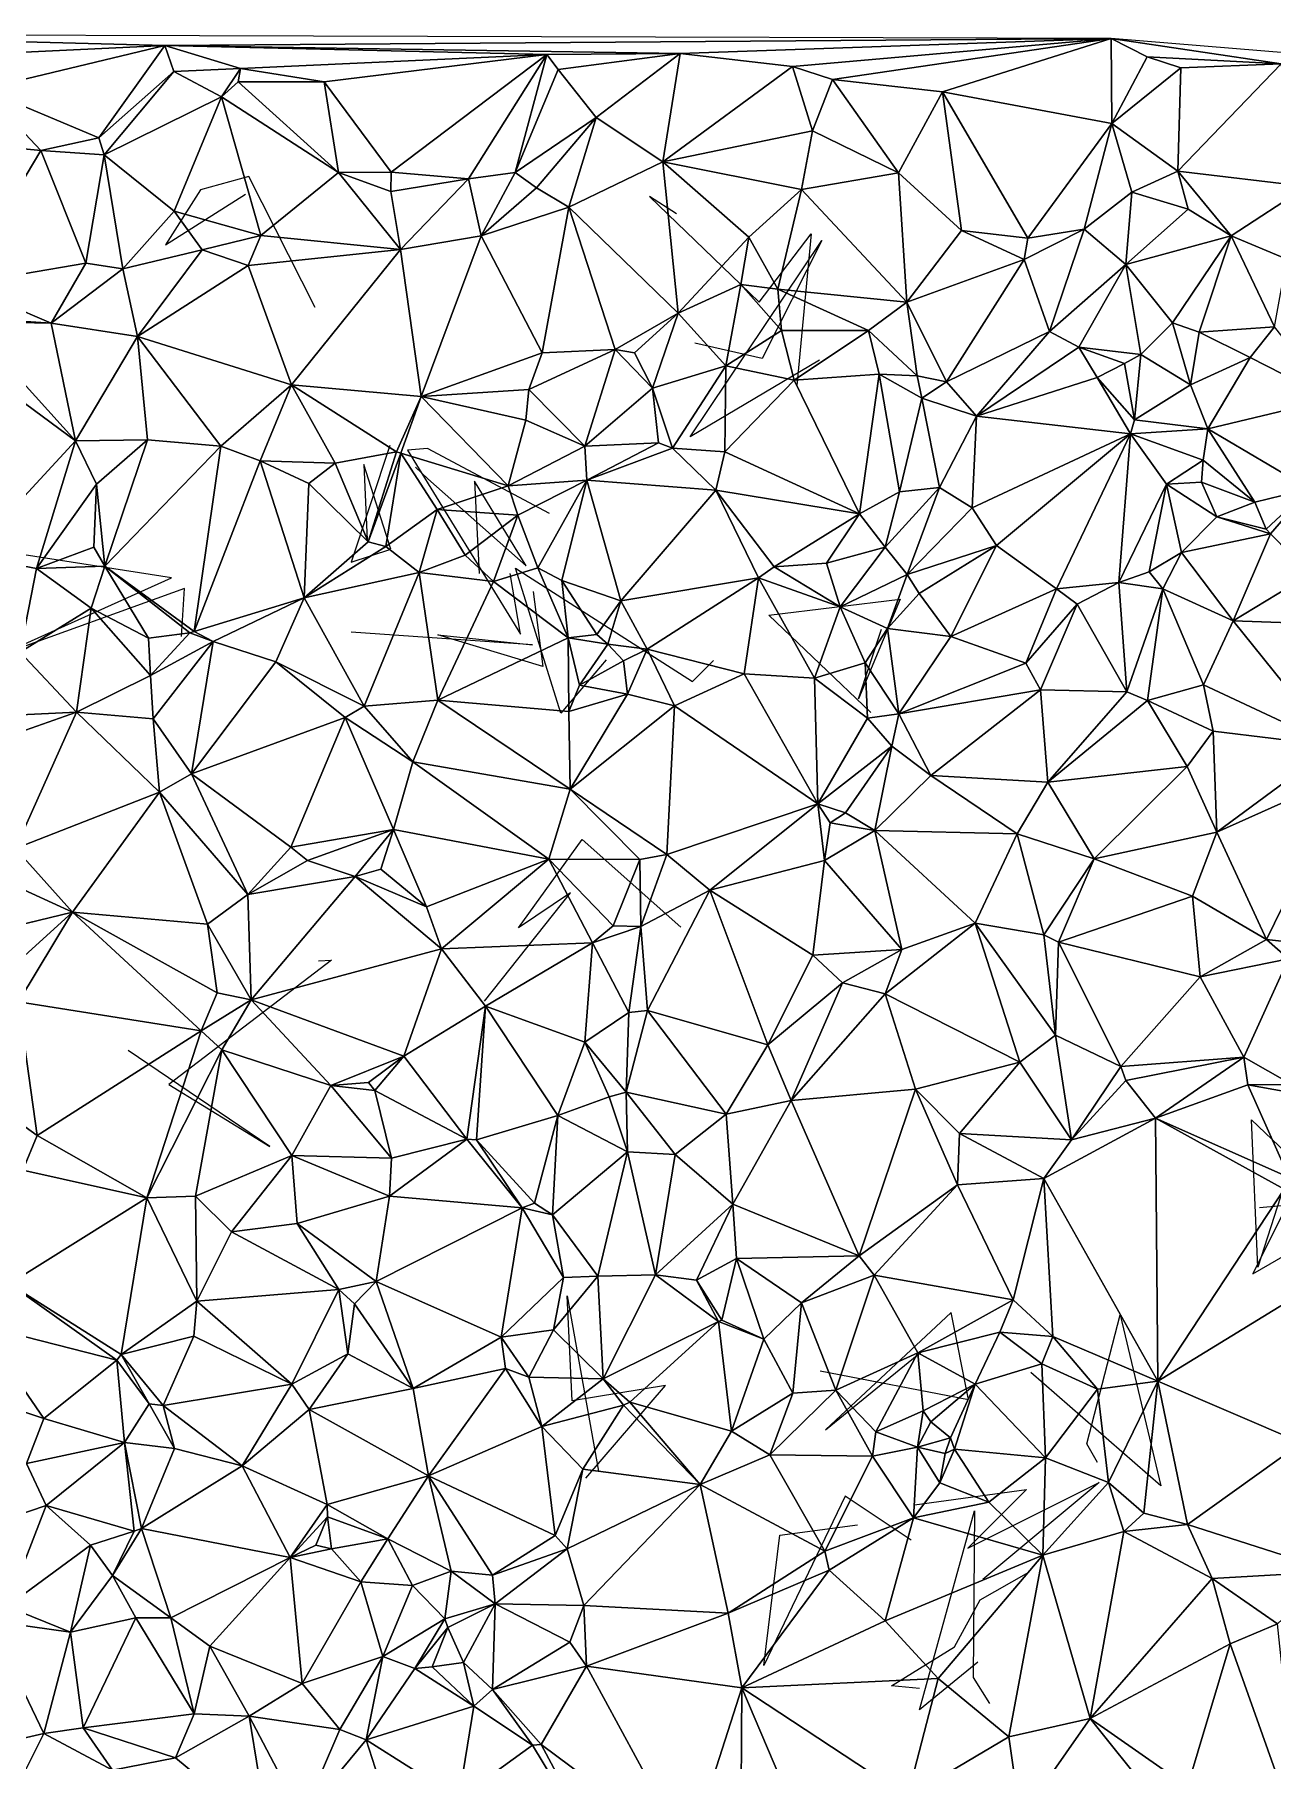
# Model space of a CAD drawing. Header units: metres. Extents: x -15.7 to 15.9, y -15.8 to 15.
# Drawn here: x -1.53 to 9.68, y -0.63 to 14.99 of the extents above; entities that cross this region are included whole.
import ezdxf

# ---------------------------------------------------------------- set-up
doc = ezdxf.new("R2010")
doc.units = ezdxf.units.M
doc.layers.add('CRACKS', color=1, linetype='Continuous')
doc.layers.add('STREET_MESH', color=7, linetype='Continuous')

msp = doc.modelspace()

# ---------------------------------------------------------------- linework, layer by layer
at = {"layer": 'CRACKS'}
for points in [[(1.012, 12.523, 0.1), (0.413, 13.708, 0.1), (-0.026, 13.589, 0.1), (-0.344, 13.09, 0.1), (0.383, 13.549, 0.1)], [(4.283, 13.371, 0.1), (4.041, 13.528, 0.1), (5.032, 12.573, 0.1), (5.503, 13.189, 0.1), (5.374, 11.818, 0.1)], [(5.578, 12.047, 0.1), (4.409, 11.352, 0.1), (5.601, 13.131, 0.1), (5.06, 12.063, 0.1), (4.451, 12.201, 0.1)], [(1.687, 11.273, 0.1), (1.338, 10.218, 0.1), (1.697, 10.337, 0.1), (1.452, 11.103, 0.1), (1.484, 10.42, 0.1)], [(3.135, 10.659, 0.1), (2.029, 11.248, 0.1), (1.847, 11.233, 0.1), (2.872, 9.565, 0.1), (2.777, 10.115, 0.1)], [(1.92, 11.078, 0.1), (2.033, 10.971, 0.1), (2.924, 10.184, 0.1), (2.456, 10.95, 0.1), (2.498, 10.116, 0.1)], [(-0.198, 9.546, 0.1), (-0.17, 9.981, 0.1), (-1.861, 9.371, 0.1), (-0.288, 10.076, 0.1), (-1.624, 10.284, 0.1)], [(3.648, 9.333, 0.1), (3.238, 8.85, 0.1), (2.826, 10.165, 0.1), (4.428, 9.137, 0.1), (4.62, 9.327, 0.1)], [(2.987, 9.951, 0.1), (3.075, 9.273, 0.1), (2.123, 9.56, 0.1), (2.981, 9.469, 0.1), (1.338, 9.584, 0.1)], [(6.043, 8.857, 0.1), (5.12, 9.737, 0.1), (6.309, 9.883, 0.1), (5.932, 8.982, 0.1), (6.139, 9.612, 0.1)], [(2.547, 6.244, 0.1), (3.324, 7.226, 0.1), (2.853, 6.909, 0.1), (3.429, 7.707, 0.1), (4.324, 6.914, 0.1)], [(1.042, 6.608, 0.1), (1.159, 6.615, 0.1), (-0.313, 5.49, 0.1), (0.603, 4.927, 0.1), (-0.681, 5.797, 0.1)], [(10.524, 3.79, 0.1), (9.929, 5.016, 0.1), (9.549, 3.836, 0.1), (9.491, 5.171, 0.1), (10.113, 4.578, 0.1)], [(9.894, 4.562, 0.1), (9.503, 3.775, 0.1), (11.203, 4.757, 0.1), (10.171, 4.427, 0.1), (9.563, 4.373, 0.1)], [(3.464, 1.925, 0.1), (4.185, 2.766, 0.1), (3.338, 2.627, 0.1), (3.295, 3.575, 0.1), (3.579, 1.989, 0.1)], [(5.584, 2.898, 0.1), (6.928, 2.638, 0.1), (6.772, 3.426, 0.1), (5.634, 2.362, 0.1), (6.511, 3.079, 0.1)], [(8.096, 2.069, 0.1), (7.999, 2.236, 0.1), (8.3, 3.403, 0.1), (8.67, 1.855, 0.1), (7.491, 2.883, 0.1)], [(6.439, 1.683, 0.1), (7.453, 1.824, 0.1), (6.922, 1.292, 0.1), (8.11, 1.888, 0.1), (7.059, 1.009, 0.1)], [(6.408, 1.365, 0.1), (5.812, 1.763, 0.1), (5.074, 0.231, 0.1), (5.219, 1.409, 0.1), (5.923, 1.504, 0.1)], [(7.014, 0.26, 0.1), (6.485, -0.172, 0.1), (6.983, 1.629, 0.1), (6.969, 0.122, 0.1), (7.118, -0.115, 0.1)], [(6.483, 0.022, 0.1), (6.23, 0.046, 0.1), (6.8, 0.398, 0.1), (7.034, 0.823, 0.1), (7.454, 1.063, 0.1)]]:
    msp.add_polyline3d(points, dxfattribs=at)
at = {"layer": 'STREET_MESH'}
for points in [[(-4.163, 14.995), (-0.348, 14.895), (8.22, 14.96)], [(-4.163, 14.995), (-3.21, 14.758), (-0.348, 14.895)], [(-3.21, 14.758), (-1.996, 14.5), (-0.348, 14.895)], [(-1.996, 14.5), (-0.948, 14.06), (-0.348, 14.895)], [(-0.948, 14.06), (-0.266, 14.66), (-0.348, 14.895)], [(-0.348, 14.895), (4.316, 14.824), (8.22, 14.96)], [(4.316, 14.824), (-0.348, 14.895), (3.11, 14.815)], [(-0.348, 14.895), (0.337, 14.686), (3.11, 14.815)], [(-0.266, 14.66), (0.337, 14.686), (-0.348, 14.895)], [(4.316, 14.824), (5.335, 14.706), (8.22, 14.96)], [(5.335, 14.706), (5.696, 14.588), (8.22, 14.96)], [(5.696, 14.588), (6.693, 14.477), (8.22, 14.96)], [(6.693, 14.477), (8.225, 14.189), (8.22, 14.96)], [(8.22, 14.96), (9.76, 14.728), (10.674, 14.757)], [(8.546, 14.794), (9.76, 14.728), (8.22, 14.96)], [(8.225, 14.189), (8.546, 14.794), (8.22, 14.96)], [(0.337, 14.686), (1.093, 14.567), (3.11, 14.815)], [(1.093, 14.567), (1.701, 13.749), (3.11, 14.815)], [(1.701, 13.749), (2.402, 13.687), (3.11, 14.815)], [(2.402, 13.687), (2.822, 13.745), (3.11, 14.815)], [(2.822, 13.745), (3.213, 14.678), (3.11, 14.815)], [(3.213, 14.678), (4.316, 14.824), (3.11, 14.815)], [(4.316, 14.824), (3.213, 14.678), (3.558, 14.242)], [(4.161, 13.843), (4.316, 14.824), (3.558, 14.242)], [(4.161, 13.843), (5.335, 14.706), (4.316, 14.824)], [(4.161, 13.843), (5.514, 14.122), (5.335, 14.706)], [(5.335, 14.706), (5.514, 14.122), (5.696, 14.588)], [(8.546, 14.794), (8.225, 14.189), (8.851, 14.693)], [(8.851, 14.693), (8.225, 14.189), (8.822, 13.757)], [(8.546, 14.794), (8.851, 14.693), (9.76, 14.728)], [(8.822, 13.757), (9.993, 13.618), (9.76, 14.728)], [(8.851, 14.693), (8.822, 13.757), (9.76, 14.728)], [(-0.266, 14.66), (-0.948, 14.06), (-0.897, 13.905)], [(-0.266, 14.66), (-0.897, 13.905), (0.165, 14.432)], [(0.337, 14.686), (-0.266, 14.66), (0.165, 14.432)], [(0.315, 14.567), (0.337, 14.686), (0.165, 14.432)], [(1.224, 13.747), (0.315, 14.567), (0.165, 14.432)], [(0.337, 14.686), (0.315, 14.567), (1.093, 14.567)], [(0.315, 14.567), (1.224, 13.747), (1.093, 14.567)], [(1.224, 13.747), (1.701, 13.749), (1.093, 14.567)], [(3.213, 14.678), (2.822, 13.745), (3.558, 14.242)], [(5.514, 14.122), (6.293, 13.742), (5.696, 14.588)], [(6.293, 13.742), (6.693, 14.477), (5.696, 14.588)], [(-1.471, 13.945), (-1.996, 14.5), (-2.244, 14.019)], [(-1.996, 14.5), (-1.471, 13.945), (-0.948, 14.06)], [(-0.897, 13.905), (-0.263, 13.397), (0.165, 14.432)], [(-0.263, 13.397), (0.52, 13.175), (0.165, 14.432)], [(0.52, 13.175), (1.224, 13.747), (0.165, 14.432)], [(6.693, 14.477), (6.293, 13.742), (6.866, 13.222)], [(7.464, 13.152), (6.693, 14.477), (6.866, 13.222)], [(8.225, 14.189), (6.693, 14.477), (7.464, 13.152)], [(2.822, 13.745), (3.015, 13.607), (3.558, 14.242)], [(3.558, 14.242), (3.015, 13.607), (3.31, 13.433)], [(4.161, 13.843), (3.558, 14.242), (3.31, 13.433)], [(5.514, 14.122), (4.161, 13.843), (5.417, 13.593)], [(6.293, 13.742), (5.514, 14.122), (5.417, 13.593)], [(8.225, 14.189), (7.464, 13.152), (7.974, 13.232)], [(8.406, 13.567), (8.225, 14.189), (7.974, 13.232)], [(8.225, 14.189), (8.406, 13.567), (8.822, 13.757)], [(-2.197, 12.732), (-1.471, 13.945), (-2.244, 14.019)], [(-1.471, 13.945), (-2.197, 12.732), (-1.065, 12.926)], [(-0.948, 14.06), (-1.471, 13.945), (-0.897, 13.905)], [(-0.897, 13.905), (-1.471, 13.945), (-1.065, 12.926)], [(-0.73, 12.872), (-0.897, 13.905), (-1.065, 12.926)], [(-0.73, 12.872), (-0.263, 13.397), (-0.897, 13.905)], [(4.298, 12.473), (4.161, 13.843), (3.31, 13.433)], [(4.161, 13.843), (4.94, 13.159), (5.417, 13.593)], [(4.94, 13.159), (4.161, 13.843), (4.298, 12.473)], [(8.406, 13.567), (8.918, 13.415), (8.822, 13.757)], [(8.822, 13.757), (9.306, 13.172), (9.993, 13.618)], [(8.918, 13.415), (9.306, 13.172), (8.822, 13.757)], [(1.224, 13.747), (0.52, 13.175), (1.785, 13.048)], [(1.696, 13.575), (1.701, 13.749), (1.224, 13.747)], [(1.696, 13.575), (1.224, 13.747), (1.785, 13.048)], [(1.701, 13.749), (1.696, 13.575), (2.402, 13.687)], [(2.402, 13.687), (1.696, 13.575), (1.785, 13.048)], [(2.514, 13.172), (2.402, 13.687), (1.785, 13.048)], [(2.514, 13.172), (2.822, 13.745), (2.402, 13.687)], [(2.514, 13.172), (3.015, 13.607), (2.822, 13.745)], [(3.015, 13.607), (2.514, 13.172), (3.31, 13.433)], [(6.293, 13.742), (5.417, 13.593), (6.369, 12.571)], [(6.866, 13.222), (6.293, 13.742), (6.369, 12.571)], [(9.306, 13.172), (9.809, 12.962), (9.993, 13.618)], [(4.94, 13.159), (5.202, 12.69), (5.417, 13.593)], [(5.417, 13.593), (5.202, 12.69), (6.369, 12.571)], [(8.353, 12.914), (8.406, 13.567), (7.974, 13.232)], [(8.918, 13.415), (8.406, 13.567), (8.353, 12.914)], [(-0.263, 13.397), (-0.73, 12.872), (-0.011, 13.046)], [(0.52, 13.175), (-0.263, 13.397), (-0.011, 13.046)], [(2.514, 13.172), (3.068, 12.112), (3.31, 13.433)], [(3.31, 13.433), (3.068, 12.112), (3.729, 12.142)], [(4.298, 12.473), (3.31, 13.433), (3.729, 12.142)], [(9.306, 13.172), (8.918, 13.415), (8.353, 12.914)], [(0.406, 12.903), (0.52, 13.175), (-0.011, 13.046)], [(0.52, 13.175), (0.406, 12.903), (1.785, 13.048)], [(1.973, 11.719), (2.514, 13.172), (1.785, 13.048)], [(2.514, 13.172), (1.973, 11.719), (3.068, 12.112)], [(4.94, 13.159), (4.298, 12.473), (4.867, 12.733)], [(5.202, 12.69), (4.94, 13.159), (4.867, 12.733)], [(7.431, 12.957), (6.866, 13.222), (6.369, 12.571)], [(7.431, 12.957), (7.464, 13.152), (6.866, 13.222)], [(7.464, 13.152), (7.431, 12.957), (7.974, 13.232)], [(7.431, 12.957), (7.661, 12.306), (7.974, 13.232)], [(7.661, 12.306), (8.353, 12.914), (7.974, 13.232)], [(8.775, 12.385), (9.306, 13.172), (8.353, 12.914)], [(9.306, 13.172), (8.775, 12.385), (9.017, 12.3)], [(9.698, 12.348), (9.306, 13.172), (9.017, 12.3)], [(9.698, 12.348), (9.809, 12.962), (9.306, 13.172)], [(-0.73, 12.872), (-0.596, 12.261), (-0.011, 13.046)], [(-0.596, 12.261), (0.406, 12.903), (-0.011, 13.046)], [(0.406, 12.903), (0.799, 11.822), (1.785, 13.048)], [(0.799, 11.822), (1.973, 11.719), (1.785, 13.048)], [(-2.197, 12.732), (-1.379, 12.381), (-1.065, 12.926)], [(-1.379, 12.381), (-0.73, 12.872), (-1.065, 12.926)], [(-0.73, 12.872), (-1.379, 12.381), (-0.596, 12.261)], [(0.406, 12.903), (-0.596, 12.261), (0.799, 11.822)], [(6.729, 11.851), (7.431, 12.957), (6.369, 12.571)], [(6.729, 11.851), (7.661, 12.306), (7.431, 12.957)], [(8.353, 12.914), (7.661, 12.306), (7.928, 12.164)], [(8.487, 12.099), (8.353, 12.914), (7.928, 12.164)], [(8.487, 12.099), (8.775, 12.385), (8.353, 12.914)], [(-2.197, 12.732), (-2.119, 12.429), (-1.379, 12.381)], [(4.298, 12.473), (4.731, 11.996), (4.867, 12.733)], [(4.731, 11.996), (5.234, 12.315), (4.867, 12.733)], [(5.234, 12.315), (5.202, 12.69), (4.867, 12.733)], [(5.202, 12.69), (6.024, 12.316), (6.369, 12.571)], [(6.024, 12.316), (5.202, 12.69), (5.234, 12.315)], [(6.024, 12.316), (6.463, 11.906), (6.369, 12.571)], [(6.463, 11.906), (6.729, 11.851), (6.369, 12.571)], [(-2.135, 12.398), (-2.437, 12.26), (-1.159, 11.316)], [(-2.119, 12.429), (-2.135, 12.398), (-1.379, 12.381)], [(-2.135, 12.398), (-1.159, 11.316), (-1.379, 12.381)], [(-1.379, 12.381), (-1.159, 11.316), (-0.596, 12.261)], [(3.903, 12.114), (4.298, 12.473), (3.729, 12.142)], [(3.903, 12.114), (4.066, 11.793), (4.298, 12.473)], [(4.066, 11.793), (4.731, 11.996), (4.298, 12.473)], [(8.938, 11.824), (8.775, 12.385), (8.487, 12.099)], [(8.775, 12.385), (8.938, 11.824), (9.017, 12.3)], [(9.479, 12.072), (9.698, 12.348), (9.017, 12.3)], [(9.698, 12.348), (9.479, 12.072), (10.217, 11.694)], [(-1.159, 11.316), (-2.437, 12.26), (-2.12, 10.275)], [(-0.596, 12.261), (-1.159, 11.316), (-0.506, 11.324)], [(0.158, 11.267), (-0.596, 12.261), (-0.506, 11.324)], [(0.799, 11.822), (-0.596, 12.261), (0.158, 11.267)], [(4.731, 11.996), (5.351, 11.867), (5.234, 12.315)], [(5.351, 11.867), (6.024, 12.316), (5.234, 12.315)], [(6.024, 12.316), (5.351, 11.867), (6.119, 11.919)], [(6.463, 11.906), (6.024, 12.316), (6.119, 11.919)], [(6.729, 11.851), (7.001, 11.539), (7.661, 12.306)], [(7.661, 12.306), (7.001, 11.539), (7.928, 12.164)], [(8.938, 11.824), (9.479, 12.072), (9.017, 12.3)], [(1.973, 11.719), (2.948, 11.78), (3.068, 12.112)], [(3.068, 12.112), (2.948, 11.78), (3.729, 12.142)], [(2.948, 11.78), (3.455, 11.268), (3.729, 12.142)], [(3.455, 11.268), (4.066, 11.793), (3.729, 12.142)], [(4.066, 11.793), (3.903, 12.114), (3.729, 12.142)], [(7.001, 11.539), (8.094, 11.891), (7.928, 12.164)], [(8.342, 12.017), (8.487, 12.099), (7.928, 12.164)], [(8.094, 11.891), (8.342, 12.017), (7.928, 12.164)], [(8.342, 12.017), (8.431, 11.508), (8.487, 12.099)], [(8.431, 11.508), (8.938, 11.824), (8.487, 12.099)], [(8.938, 11.824), (9.094, 11.425), (9.479, 12.072)], [(9.479, 12.072), (9.094, 11.425), (10.217, 11.694)], [(4.066, 11.793), (4.247, 11.249), (4.731, 11.996)], [(4.247, 11.249), (4.722, 11.218), (4.731, 11.996)], [(4.722, 11.218), (5.351, 11.867), (4.731, 11.996)], [(5.351, 11.867), (5.942, 10.656), (6.119, 11.919)], [(5.942, 10.656), (6.303, 10.855), (6.119, 11.919)], [(6.303, 10.855), (6.505, 11.702), (6.119, 11.919)], [(6.505, 11.702), (6.463, 11.906), (6.119, 11.919)], [(6.463, 11.906), (6.505, 11.702), (6.729, 11.851)], [(8.094, 11.891), (7.001, 11.539), (8.395, 11.381)], [(8.431, 11.508), (8.342, 12.017), (8.094, 11.891)], [(8.431, 11.508), (8.094, 11.891), (8.395, 11.381)], [(0.514, 11.136), (0.799, 11.822), (0.158, 11.267)], [(0.514, 11.136), (1.193, 11.114), (0.799, 11.822)], [(1.748, 11.218), (1.973, 11.719), (0.799, 11.822)], [(1.193, 11.114), (1.748, 11.218), (0.799, 11.822)], [(1.748, 11.218), (1.789, 11.205), (1.973, 11.719)], [(1.789, 11.205), (2.761, 10.909), (1.973, 11.719)], [(2.92, 11.505), (2.948, 11.78), (1.973, 11.719)], [(2.761, 10.909), (2.92, 11.505), (1.973, 11.719)], [(2.948, 11.78), (2.92, 11.505), (3.455, 11.268)], [(4.066, 11.793), (3.455, 11.268), (4.12, 11.298)], [(4.247, 11.249), (4.066, 11.793), (4.12, 11.298)], [(4.722, 11.218), (5.942, 10.656), (5.351, 11.867)], [(6.505, 11.702), (7.001, 11.539), (6.729, 11.851)], [(9.094, 11.425), (8.938, 11.824), (8.431, 11.508)], [(6.664, 10.893), (6.505, 11.702), (6.303, 10.855)], [(6.505, 11.702), (6.664, 10.893), (7.001, 11.539)], [(9.094, 11.425), (10.016, 10.882), (10.217, 11.694)], [(3.455, 11.268), (2.92, 11.505), (2.761, 10.909)], [(7.001, 11.539), (6.664, 10.893), (6.962, 10.71)], [(8.395, 11.381), (7.001, 11.539), (6.962, 10.71)], [(9.094, 11.425), (8.431, 11.508), (8.395, 11.381)], [(9.054, 11.142), (9.094, 11.425), (8.395, 11.381)], [(9.094, 11.425), (9.054, 11.142), (9.522, 10.761)], [(10.016, 10.882), (9.094, 11.425), (9.522, 10.761)], [(-1.512, 10.162), (-1.159, 11.316), (-2.12, 10.275)], [(-1.159, 11.316), (-1.512, 10.162), (-0.967, 10.923)], [(-1.159, 11.316), (-0.967, 10.923), (-0.506, 11.324)], [(-0.967, 10.923), (-0.892, 10.182), (-0.506, 11.324)], [(-0.892, 10.182), (0.158, 11.267), (-0.506, 11.324)], [(-0.892, 10.182), (-0.083, 9.59), (0.158, 11.267)], [(-0.083, 9.59), (0.514, 11.136), (0.158, 11.267)], [(3.473, 10.96), (3.455, 11.268), (2.761, 10.909)], [(3.455, 11.268), (3.473, 10.96), (4.12, 11.298)], [(3.473, 10.96), (4.247, 11.249), (4.12, 11.298)], [(7.181, 10.37), (8.395, 11.381), (6.962, 10.71)], [(7.181, 10.37), (7.726, 9.976), (8.395, 11.381)], [(7.726, 9.976), (8.289, 10.034), (8.395, 11.381)], [(8.395, 11.381), (8.289, 10.034), (8.721, 10.924)], [(9.054, 11.142), (8.395, 11.381), (8.721, 10.924)], [(0.912, 9.895), (0.514, 11.136), (-0.083, 9.59)], [(0.956, 10.931), (1.193, 11.114), (0.514, 11.136)], [(0.912, 9.895), (0.956, 10.931), (0.514, 11.136)], [(1.193, 11.114), (0.956, 10.931), (1.493, 10.401)], [(1.748, 11.218), (1.193, 11.114), (1.493, 10.401)], [(1.789, 11.205), (1.748, 11.218), (1.493, 10.401)], [(1.652, 10.361), (1.789, 11.205), (1.493, 10.401)], [(1.789, 11.205), (1.652, 10.361), (2.116, 10.694)], [(1.789, 11.205), (2.116, 10.694), (2.761, 10.909)], [(4.247, 11.249), (3.473, 10.96), (4.641, 10.87)], [(4.722, 11.218), (4.247, 11.249), (4.641, 10.87)], [(5.942, 10.656), (4.722, 11.218), (4.641, 10.87)], [(9.038, 10.943), (9.054, 11.142), (8.721, 10.924)], [(9.054, 11.142), (9.038, 10.943), (9.522, 10.761)], [(2.846, 10.645), (3.473, 10.96), (2.761, 10.909)], [(2.846, 10.645), (3.027, 10.166), (3.473, 10.96)], [(3.473, 10.96), (3.027, 10.166), (3.245, 10.051)], [(3.779, 9.869), (3.473, 10.96), (3.245, 10.051)], [(3.473, 10.96), (3.779, 9.869), (4.641, 10.87)], [(9.178, 10.627), (9.038, 10.943), (8.721, 10.924)], [(9.038, 10.943), (9.178, 10.627), (9.522, 10.761)], [(-1.512, 10.162), (-0.992, 10.355), (-0.967, 10.923)], [(-0.992, 10.355), (-0.892, 10.182), (-0.967, 10.923)], [(0.956, 10.931), (0.912, 9.895), (1.493, 10.401)], [(2.116, 10.694), (2.846, 10.645), (2.761, 10.909)], [(3.779, 9.869), (5.028, 10.075), (4.641, 10.87)], [(5.028, 10.075), (5.168, 10.175), (4.641, 10.87)], [(5.168, 10.175), (5.942, 10.656), (4.641, 10.87)], [(5.942, 10.656), (6.172, 10.353), (6.303, 10.855)], [(6.172, 10.353), (6.664, 10.893), (6.303, 10.855)], [(6.172, 10.353), (6.374, 10.106), (6.664, 10.893)], [(6.664, 10.893), (6.374, 10.106), (6.962, 10.71)], [(8.289, 10.034), (8.565, 10.132), (8.721, 10.924)], [(8.565, 10.132), (8.856, 10.305), (8.721, 10.924)], [(8.856, 10.305), (9.178, 10.627), (8.721, 10.924)], [(9.623, 10.518), (10.016, 10.882), (9.522, 10.761)], [(10.016, 10.882), (9.623, 10.518), (9.663, 10.474)], [(10.021, 10.11), (10.016, 10.882), (9.663, 10.474)], [(1.652, 10.361), (1.953, 10.123), (2.116, 10.694)], [(1.953, 10.123), (2.371, 10.28), (2.116, 10.694)], [(2.371, 10.28), (2.846, 10.645), (2.116, 10.694)], [(2.846, 10.645), (2.371, 10.28), (2.626, 10.043)], [(3.027, 10.166), (2.846, 10.645), (2.626, 10.043)], [(5.642, 10.21), (5.942, 10.656), (5.168, 10.175)], [(6.172, 10.353), (5.942, 10.656), (5.642, 10.21)], [(6.374, 10.106), (7.181, 10.37), (6.962, 10.71)], [(9.178, 10.627), (8.856, 10.305), (9.663, 10.474)], [(9.178, 10.627), (9.623, 10.518), (9.522, 10.761)], [(9.623, 10.518), (9.178, 10.627), (9.663, 10.474)], [(8.856, 10.305), (9.323, 9.686), (9.663, 10.474)], [(9.323, 9.686), (10.021, 10.11), (9.663, 10.474)], [(-0.992, 10.355), (-1.512, 10.162), (-0.892, 10.182)], [(0.912, 9.895), (1.652, 10.361), (1.493, 10.401)], [(1.652, 10.361), (0.912, 9.895), (1.953, 10.123)], [(6.172, 10.353), (5.642, 10.21), (5.767, 9.813)], [(6.374, 10.106), (6.172, 10.353), (5.767, 9.813)], [(6.374, 10.106), (6.481, 9.935), (7.181, 10.37)], [(6.481, 9.935), (6.769, 9.545), (7.181, 10.37)], [(7.181, 10.37), (6.769, 9.545), (7.726, 9.976)], [(-1.658, 9.402), (-1.512, 10.162), (-2.12, 10.275)], [(-1.512, 10.162), (-1.658, 9.402), (-1.015, 9.801)], [(-1.512, 10.162), (-1.015, 9.801), (-0.892, 10.182)], [(-1.015, 9.801), (-0.496, 9.531), (-0.892, 10.182)], [(-0.892, 10.182), (-0.123, 9.577), (-0.083, 9.59)], [(-0.496, 9.531), (-0.123, 9.577), (-0.892, 10.182)], [(2.371, 10.28), (1.953, 10.123), (2.626, 10.043)], [(3.303, 9.534), (3.027, 10.166), (2.626, 10.043)], [(3.027, 10.166), (3.303, 9.534), (3.245, 10.051)], [(5.028, 10.075), (5.767, 9.813), (5.168, 10.175)], [(5.767, 9.813), (5.642, 10.21), (5.168, 10.175)], [(8.856, 10.305), (8.565, 10.132), (8.688, 9.978)], [(9.323, 9.686), (8.856, 10.305), (8.688, 9.978)], [(1.953, 10.123), (0.912, 9.895), (1.456, 8.915)], [(1.953, 10.123), (1.456, 8.915), (2.124, 8.97)], [(2.626, 10.043), (1.953, 10.123), (2.124, 8.97)], [(3.303, 9.534), (2.626, 10.043), (2.124, 8.97)], [(3.303, 9.534), (3.564, 9.564), (3.245, 10.051)], [(3.564, 9.564), (3.779, 9.869), (3.245, 10.051)], [(5.028, 10.075), (3.779, 9.869), (4.019, 9.43)], [(4.896, 9.208), (5.028, 10.075), (4.019, 9.43)], [(5.533, 9.167), (5.028, 10.075), (4.896, 9.208)], [(5.533, 9.167), (5.767, 9.813), (5.028, 10.075)], [(6.374, 10.106), (5.767, 9.813), (6.194, 9.618)], [(6.481, 9.935), (6.374, 10.106), (6.194, 9.618)], [(7.912, 9.839), (8.289, 10.034), (7.726, 9.976)], [(7.912, 9.839), (8.362, 9.044), (8.289, 10.034)], [(8.565, 10.132), (8.289, 10.034), (8.688, 9.978)], [(8.289, 10.034), (8.362, 9.044), (8.688, 9.978)], [(10.021, 10.11), (9.323, 9.686), (10.352, 9.652)], [(0.09, 9.499), (0.912, 9.895), (-0.083, 9.59)], [(0.912, 9.895), (0.09, 9.499), (0.655, 9.316)], [(1.456, 8.915), (0.912, 9.895), (0.655, 9.316)], [(3.662, 9.475), (3.779, 9.869), (3.564, 9.564)], [(3.779, 9.869), (3.662, 9.475), (4.019, 9.43)], [(6.769, 9.545), (6.481, 9.935), (6.194, 9.618)], [(6.769, 9.545), (7.448, 9.303), (7.726, 9.976)], [(7.448, 9.303), (7.912, 9.839), (7.726, 9.976)], [(8.688, 9.978), (8.362, 9.044), (8.549, 8.965)], [(9.055, 9.107), (8.688, 9.978), (8.549, 8.965)], [(9.055, 9.107), (9.323, 9.686), (8.688, 9.978)], [(-1.658, 9.402), (-1.149, 8.859), (-1.015, 9.801)], [(-1.015, 9.801), (-1.149, 8.859), (-0.478, 9.193)], [(-0.496, 9.531), (-1.015, 9.801), (-0.478, 9.193)], [(5.533, 9.167), (5.991, 9.307), (5.767, 9.813)], [(5.767, 9.813), (5.991, 9.307), (6.194, 9.618)], [(7.448, 9.303), (7.581, 9.062), (7.912, 9.839)], [(7.581, 9.062), (8.362, 9.044), (7.912, 9.839)], [(-0.123, 9.577), (-0.496, 9.531), (-0.478, 9.193)], [(0.09, 9.499), (-0.123, 9.577), (-0.478, 9.193)], [(-0.123, 9.577), (0.09, 9.499), (-0.083, 9.59)], [(3.303, 9.534), (2.124, 8.97), (3.31, 8.867)], [(3.662, 9.475), (3.564, 9.564), (3.303, 9.534)], [(3.303, 9.534), (3.31, 8.867), (3.407, 9.104)], [(3.662, 9.475), (3.303, 9.534), (3.407, 9.104)], [(5.991, 9.307), (6.298, 8.844), (6.194, 9.618)], [(6.298, 8.844), (6.769, 9.545), (6.194, 9.618)], [(6.298, 8.844), (7.448, 9.303), (6.769, 9.545)], [(10.237, 8.555), (9.323, 9.686), (9.055, 9.107)], [(9.323, 9.686), (10.237, 8.555), (10.352, 9.652)], [(-1.658, 9.402), (-1.848, 8.828), (-1.149, 8.859)], [(-0.455, 8.799), (0.09, 9.499), (-0.478, 9.193)], [(0.09, 9.499), (-0.455, 8.799), (-0.107, 8.303)], [(0.655, 9.316), (0.09, 9.499), (-0.107, 8.303)], [(3.803, 9.325), (3.662, 9.475), (3.407, 9.104)], [(3.662, 9.475), (3.803, 9.325), (4.019, 9.43)], [(3.803, 9.325), (3.839, 9.024), (4.019, 9.43)], [(3.839, 9.024), (4.267, 8.916), (4.019, 9.43)], [(4.267, 8.916), (4.896, 9.208), (4.019, 9.43)], [(1.285, 8.812), (0.655, 9.316), (-0.107, 8.303)], [(1.285, 8.812), (1.456, 8.915), (0.655, 9.316)], [(3.839, 9.024), (3.803, 9.325), (3.407, 9.104)], [(5.991, 9.307), (5.533, 9.167), (6.013, 8.805)], [(6.298, 8.844), (5.991, 9.307), (6.013, 8.805)], [(7.448, 9.303), (6.298, 8.844), (7.581, 9.062)], [(-1.149, 8.859), (-0.455, 8.799), (-0.478, 9.193)], [(3.31, 8.867), (3.839, 9.024), (3.407, 9.104)], [(5.564, 8.029), (4.896, 9.208), (4.267, 8.916)], [(5.564, 8.029), (5.533, 9.167), (4.896, 9.208)], [(5.533, 9.167), (5.564, 8.029), (6.013, 8.805)], [(9.144, 8.688), (9.055, 9.107), (8.549, 8.965)], [(9.144, 8.688), (10.237, 8.555), (9.055, 9.107)], [(1.456, 8.915), (1.285, 8.812), (1.898, 8.409)], [(2.124, 8.97), (1.456, 8.915), (1.898, 8.409)], [(3.321, 8.164), (2.124, 8.97), (1.898, 8.409)], [(3.31, 8.867), (2.124, 8.97), (3.321, 8.164)], [(3.839, 9.024), (3.31, 8.867), (3.321, 8.164)], [(4.267, 8.916), (3.839, 9.024), (3.321, 8.164)], [(4.267, 8.916), (3.321, 8.164), (4.197, 7.571)], [(5.564, 8.029), (4.267, 8.916), (4.197, 7.571)], [(7.581, 9.062), (6.298, 8.844), (6.588, 8.287)], [(7.581, 9.062), (6.588, 8.287), (7.646, 8.226)], [(8.362, 9.044), (7.581, 9.062), (7.646, 8.226)], [(8.362, 9.044), (7.646, 8.226), (8.549, 8.965)], [(7.646, 8.226), (8.907, 8.368), (8.549, 8.965)], [(8.907, 8.368), (9.144, 8.688), (8.549, 8.965)], [(-1.149, 8.859), (-1.848, 8.828), (-1.714, 8.66)], [(-1.7, 7.627), (-1.149, 8.859), (-1.714, 8.66)], [(-1.149, 8.859), (-1.7, 7.627), (-0.397, 8.137)], [(-0.455, 8.799), (-1.149, 8.859), (-0.397, 8.137)], [(-0.455, 8.799), (-0.397, 8.137), (-0.107, 8.303)], [(1.285, 8.812), (-0.107, 8.303), (0.792, 7.637)], [(1.722, 7.798), (1.285, 8.812), (0.792, 7.637)], [(1.285, 8.812), (1.722, 7.798), (1.898, 8.409)], [(5.564, 8.029), (6.234, 8.551), (6.013, 8.805)], [(6.234, 8.551), (6.298, 8.844), (6.013, 8.805)], [(6.298, 8.844), (6.234, 8.551), (6.588, 8.287)], [(8.907, 8.368), (9.177, 7.774), (9.144, 8.688)], [(9.177, 7.774), (10.237, 8.555), (9.144, 8.688)], [(5.815, 7.95), (6.234, 8.551), (5.564, 8.029)], [(6.234, 8.551), (5.815, 7.95), (6.081, 7.788)], [(6.234, 8.551), (6.081, 7.788), (6.588, 8.287)], [(9.177, 7.774), (10.363, 8.306), (10.237, 8.555)], [(-0.107, 8.303), (-0.397, 8.137), (0.404, 7.211)], [(0.792, 7.637), (-0.107, 8.303), (0.404, 7.211)], [(1.722, 7.798), (3.128, 7.53), (1.898, 8.409)], [(3.128, 7.53), (3.321, 8.164), (1.898, 8.409)], [(6.588, 8.287), (6.081, 7.788), (7.37, 7.759)], [(7.646, 8.226), (6.588, 8.287), (7.37, 7.759)], [(8.907, 8.368), (7.646, 8.226), (8.066, 7.531)], [(9.177, 7.774), (8.907, 8.368), (8.066, 7.531)], [(10.363, 8.306), (9.177, 7.774), (9.625, 6.803)], [(10.698, 6.684), (10.363, 8.306), (9.625, 6.803)], [(-0.397, 8.137), (-1.7, 7.627), (-1.186, 7.05)], [(-0.397, 8.137), (-1.186, 7.05), (0.037, 6.94)], [(-0.397, 8.137), (0.037, 6.94), (0.404, 7.211)], [(3.128, 7.53), (3.952, 7.526), (3.321, 8.164)], [(3.321, 8.164), (3.952, 7.526), (4.197, 7.571)], [(8.066, 7.531), (7.646, 8.226), (7.37, 7.759)], [(4.585, 7.249), (5.564, 8.029), (4.197, 7.571)], [(5.624, 7.516), (5.564, 8.029), (4.585, 7.249)], [(5.676, 7.859), (5.564, 8.029), (5.624, 7.516)], [(5.676, 7.859), (5.815, 7.95), (5.564, 8.029)], [(6.081, 7.788), (5.676, 7.859), (5.624, 7.516)], [(5.815, 7.95), (5.676, 7.859), (6.081, 7.788)], [(0.942, 7.516), (1.722, 7.798), (0.792, 7.637)], [(0.942, 7.516), (1.373, 7.371), (1.722, 7.798)], [(1.722, 7.798), (1.373, 7.371), (1.608, 7.44)], [(2.021, 7.099), (1.722, 7.798), (1.608, 7.44)], [(1.722, 7.798), (2.021, 7.099), (3.128, 7.53)], [(6.081, 7.788), (5.624, 7.516), (6.323, 6.711)], [(6.081, 7.788), (6.323, 6.711), (6.987, 6.951)], [(6.081, 7.788), (6.987, 6.951), (7.37, 7.759)], [(6.987, 6.951), (7.61, 6.844), (7.37, 7.759)], [(7.61, 6.844), (8.066, 7.531), (7.37, 7.759)], [(9.177, 7.774), (8.066, 7.531), (8.956, 7.195)], [(9.177, 7.774), (8.956, 7.195), (9.625, 6.803)], [(-1.7, 7.627), (-1.924, 7.388), (-1.186, 7.05)], [(0.942, 7.516), (0.792, 7.637), (0.404, 7.211)], [(1.373, 7.371), (0.942, 7.516), (0.404, 7.211)], [(2.021, 7.099), (2.157, 6.719), (3.128, 7.53)], [(2.157, 6.719), (3.523, 6.772), (3.128, 7.53)], [(3.712, 6.927), (3.952, 7.526), (3.128, 7.53)], [(3.523, 6.772), (3.712, 6.927), (3.128, 7.53)], [(3.961, 6.921), (3.952, 7.526), (3.712, 6.927)], [(3.952, 7.526), (3.961, 6.921), (4.197, 7.571)], [(3.961, 6.921), (4.585, 7.249), (4.197, 7.571)], [(5.519, 6.659), (5.624, 7.516), (4.585, 7.249)], [(5.624, 7.516), (5.519, 6.659), (6.323, 6.711)], [(8.066, 7.531), (7.61, 6.844), (7.744, 6.777)], [(8.956, 7.195), (8.066, 7.531), (7.744, 6.777)], [(-1.186, 7.05), (-1.924, 7.388), (-1.909, 6.874)], [(0.434, 6.257), (1.373, 7.371), (0.404, 7.211)], [(1.373, 7.371), (0.434, 6.257), (2.157, 6.719)], [(1.373, 7.371), (2.021, 7.099), (1.608, 7.44)], [(2.021, 7.099), (1.373, 7.371), (2.157, 6.719)], [(0.037, 6.94), (0.434, 6.257), (0.404, 7.211)], [(4.021, 6.159), (4.585, 7.249), (3.961, 6.921)], [(4.585, 7.249), (4.021, 6.159), (5.11, 5.85)], [(5.519, 6.659), (4.585, 7.249), (5.11, 5.85)], [(8.956, 7.195), (7.744, 6.777), (9.027, 6.464)], [(9.625, 6.803), (8.956, 7.195), (9.027, 6.464)], [(-1.855, 6.442), (-1.186, 7.05), (-1.909, 6.874)], [(-1.186, 7.05), (-1.855, 6.442), (-1.675, 6.238)], [(-0.02, 5.976), (-1.186, 7.05), (-1.675, 6.238)], [(-1.186, 7.05), (0.124, 6.32), (0.037, 6.94)], [(0.124, 6.32), (-1.186, 7.05), (-0.02, 5.976)], [(0.124, 6.32), (0.434, 6.257), (0.037, 6.94)], [(3.523, 6.772), (3.961, 6.921), (3.712, 6.927)], [(3.961, 6.921), (3.523, 6.772), (3.851, 6.142)], [(4.021, 6.159), (3.961, 6.921), (3.851, 6.142)], [(6.987, 6.951), (6.323, 6.711), (6.174, 6.309)], [(7.394, 5.692), (6.987, 6.951), (6.174, 6.309)], [(7.394, 5.692), (7.716, 5.937), (6.987, 6.951)], [(7.716, 5.937), (7.61, 6.844), (6.987, 6.951)], [(0.434, 6.257), (1.815, 5.747), (2.157, 6.719)], [(2.157, 6.719), (1.815, 5.747), (2.555, 6.198)], [(3.523, 6.772), (2.157, 6.719), (2.555, 6.198)], [(3.453, 5.874), (3.523, 6.772), (2.555, 6.198)], [(3.523, 6.772), (3.453, 5.874), (3.851, 6.142)], [(7.61, 6.844), (7.716, 5.937), (7.744, 6.777)], [(7.716, 5.937), (8.308, 5.653), (7.744, 6.777)], [(7.744, 6.777), (8.308, 5.653), (9.027, 6.464)], [(9.827, 6.626), (9.625, 6.803), (9.027, 6.464)], [(9.827, 6.626), (10.698, 6.684), (9.625, 6.803)], [(5.788, 6.409), (5.519, 6.659), (5.11, 5.85)], [(6.323, 6.711), (5.519, 6.659), (5.788, 6.409)], [(6.323, 6.711), (5.788, 6.409), (6.174, 6.309)], [(9.422, 5.736), (9.827, 6.626), (9.027, 6.464)], [(9.857, 5.489), (9.827, 6.626), (9.422, 5.736)], [(5.788, 6.409), (5.11, 5.85), (5.322, 5.346)], [(5.788, 6.409), (5.322, 5.346), (6.174, 6.309)], [(8.308, 5.653), (9.422, 5.736), (9.027, 6.464)], [(0.434, 6.257), (0.124, 6.32), (-0.02, 5.976)], [(0.168, 5.804), (0.434, 6.257), (-0.02, 5.976)], [(0.434, 6.257), (0.168, 5.804), (1.155, 5.48)], [(1.815, 5.747), (0.434, 6.257), (1.155, 5.48)], [(5.322, 5.346), (6.448, 5.447), (6.174, 6.309)], [(6.448, 5.447), (7.394, 5.692), (6.174, 6.309)], [(-2.201, 5.528), (-1.504, 5.027), (-1.675, 6.238)], [(-1.504, 5.027), (-0.02, 5.976), (-1.675, 6.238)], [(1.815, 5.747), (2.385, 4.994), (2.555, 6.198)], [(2.385, 4.994), (2.474, 4.989), (2.555, 6.198)], [(2.474, 4.989), (3.209, 5.209), (2.555, 6.198)], [(3.209, 5.209), (3.453, 5.874), (2.555, 6.198)], [(3.453, 5.874), (3.829, 5.42), (3.851, 6.142)], [(4.021, 6.159), (3.829, 5.42), (4.733, 5.221)], [(3.829, 5.42), (4.021, 6.159), (3.851, 6.142)], [(5.11, 5.85), (4.021, 6.159), (4.733, 5.221)], [(-0.513, 4.464), (-0.02, 5.976), (-1.504, 5.027)], [(-0.513, 4.464), (0.168, 5.804), (-0.02, 5.976)], [(-0.072, 4.478), (0.168, 5.804), (-0.513, 4.464)], [(0.168, 5.804), (-0.072, 4.478), (0.801, 4.846)], [(1.155, 5.48), (0.168, 5.804), (0.801, 4.846)], [(3.673, 5.379), (3.453, 5.874), (3.209, 5.209)], [(3.673, 5.379), (3.829, 5.42), (3.453, 5.874)], [(5.322, 5.346), (5.11, 5.85), (4.733, 5.221)], [(7.716, 5.937), (7.394, 5.692), (7.862, 4.989)], [(8.308, 5.653), (7.716, 5.937), (7.862, 4.989)], [(1.495, 5.509), (1.815, 5.747), (1.155, 5.48)], [(1.495, 5.509), (1.553, 5.436), (1.815, 5.747)], [(1.553, 5.436), (2.385, 4.994), (1.815, 5.747)], [(7.394, 5.692), (6.448, 5.447), (6.847, 5.045)], [(7.862, 4.989), (7.394, 5.692), (6.847, 5.045)], [(8.352, 5.527), (8.308, 5.653), (7.862, 4.989)], [(8.308, 5.653), (8.352, 5.527), (9.422, 5.736)], [(8.352, 5.527), (8.621, 5.186), (9.422, 5.736)], [(8.621, 5.186), (9.456, 5.486), (9.422, 5.736)], [(9.456, 5.486), (9.857, 5.489), (9.422, 5.736)], [(-2.201, 5.528), (-1.636, 4.713), (-1.504, 5.027)], [(1.702, 4.824), (1.155, 5.48), (0.801, 4.846)], [(1.553, 5.436), (1.495, 5.509), (1.155, 5.48)], [(1.702, 4.824), (1.553, 5.436), (1.155, 5.48)], [(8.621, 5.186), (8.352, 5.527), (7.862, 4.989)], [(8.621, 5.186), (9.832, 4.649), (9.456, 5.486)], [(9.857, 5.489), (9.456, 5.486), (9.811, 5.423)], [(9.456, 5.486), (9.832, 4.649), (9.811, 5.423)], [(1.702, 4.824), (2.385, 4.994), (1.553, 5.436)], [(3.841, 4.881), (3.673, 5.379), (3.209, 5.209)], [(3.673, 5.379), (3.841, 4.881), (3.829, 5.42)], [(3.829, 5.42), (4.272, 4.856), (4.733, 5.221)], [(3.841, 4.881), (4.272, 4.856), (3.829, 5.42)], [(4.794, 4.407), (5.322, 5.346), (4.733, 5.221)], [(4.794, 4.407), (5.938, 3.938), (5.322, 5.346)], [(5.938, 3.938), (6.448, 5.447), (5.322, 5.346)], [(5.938, 3.938), (6.829, 4.58), (6.448, 5.447)], [(6.448, 5.447), (6.829, 4.58), (6.847, 5.045)], [(3.209, 5.209), (2.474, 4.989), (2.998, 4.416)], [(3.162, 4.311), (3.209, 5.209), (2.998, 4.416)], [(3.162, 4.311), (3.841, 4.881), (3.209, 5.209)], [(4.272, 4.856), (4.794, 4.407), (4.733, 5.221)], [(7.61, 4.639), (8.621, 5.186), (7.862, 4.989)], [(8.621, 5.186), (7.61, 4.639), (8.643, 2.804)], [(9.785, 4.543), (8.621, 5.186), (8.643, 2.804)], [(9.832, 4.649), (8.621, 5.186), (9.785, 4.543)], [(-1.636, 4.713), (-0.513, 4.464), (-1.504, 5.027)], [(6.829, 4.58), (7.61, 4.639), (6.847, 5.045)], [(7.61, 4.639), (7.862, 4.989), (6.847, 5.045)], [(-0.072, 4.478), (0.255, 4.156), (0.801, 4.846)], [(0.255, 4.156), (0.849, 4.231), (0.801, 4.846)], [(1.686, 4.479), (1.702, 4.824), (0.801, 4.846)], [(0.849, 4.231), (1.686, 4.479), (0.801, 4.846)], [(2.385, 4.994), (1.702, 4.824), (1.686, 4.479)], [(2.887, 4.373), (2.385, 4.994), (1.686, 4.479)], [(2.474, 4.989), (2.385, 4.994), (2.887, 4.373)], [(2.474, 4.989), (2.887, 4.373), (2.998, 4.416)], [(3.573, 3.755), (3.841, 4.881), (3.162, 4.311)], [(3.841, 4.881), (3.573, 3.755), (4.093, 3.765)], [(4.272, 4.856), (3.841, 4.881), (4.093, 3.765)], [(4.272, 4.856), (4.093, 3.765), (4.794, 4.407)], [(-0.513, 4.464), (-1.636, 4.713), (-1.756, 3.685)], [(6.074, 3.762), (6.829, 4.58), (5.938, 3.938)], [(6.829, 4.58), (6.074, 3.762), (7.333, 3.54)], [(7.61, 4.639), (6.829, 4.58), (7.333, 3.54)], [(7.691, 3.207), (7.61, 4.639), (7.333, 3.54)], [(7.61, 4.639), (7.691, 3.207), (8.643, 2.804)], [(9.785, 4.543), (8.643, 2.804), (9.927, 3.591)], [(-0.744, 3.045), (-0.513, 4.464), (-1.756, 3.685)], [(-0.058, 3.529), (-0.513, 4.464), (-0.744, 3.045)], [(-0.058, 3.529), (-0.072, 4.478), (-0.513, 4.464)], [(-0.072, 4.478), (-0.058, 3.529), (0.255, 4.156)], [(0.849, 4.231), (1.566, 3.707), (1.686, 4.479)], [(1.566, 3.707), (2.887, 4.373), (1.686, 4.479)], [(2.887, 4.373), (3.162, 4.311), (2.998, 4.416)], [(4.794, 4.407), (4.093, 3.765), (4.466, 3.718)], [(4.826, 3.915), (4.794, 4.407), (4.466, 3.718)], [(4.826, 3.915), (5.938, 3.938), (4.794, 4.407)], [(1.227, 3.634), (0.849, 4.231), (0.255, 4.156)], [(0.849, 4.231), (1.227, 3.634), (1.566, 3.707)], [(2.887, 4.373), (1.566, 3.707), (2.697, 3.201)], [(3.261, 3.741), (2.887, 4.373), (2.697, 3.201)], [(3.162, 4.311), (2.887, 4.373), (3.261, 3.741)], [(3.573, 3.755), (3.162, 4.311), (3.261, 3.741)], [(-0.058, 3.529), (1.227, 3.634), (0.255, 4.156)], [(4.696, 3.357), (4.826, 3.915), (4.466, 3.718)], [(4.826, 3.915), (4.696, 3.357), (5.074, 3.184)], [(5.416, 3.512), (5.938, 3.938), (4.826, 3.915)], [(5.416, 3.512), (4.826, 3.915), (5.074, 3.184)], [(5.416, 3.512), (6.074, 3.762), (5.938, 3.938)], [(3.573, 3.755), (3.17, 3.268), (3.621, 2.826)], [(3.17, 3.268), (3.573, 3.755), (3.261, 3.741)], [(4.093, 3.765), (3.573, 3.755), (3.621, 2.826)], [(4.665, 3.343), (4.093, 3.765), (3.621, 2.826)], [(4.093, 3.765), (4.665, 3.343), (4.466, 3.718)], [(6.074, 3.762), (5.416, 3.512), (5.726, 2.722)], [(6.074, 3.762), (5.726, 2.722), (6.47, 3.059)], [(6.074, 3.762), (6.47, 3.059), (7.333, 3.54)], [(-2.028, 3.311), (-0.785, 2.995), (-1.756, 3.685)], [(-0.785, 2.995), (-0.744, 3.045), (-1.756, 3.685)], [(1.227, 3.634), (-0.058, 3.529), (0.802, 2.776)], [(1.307, 3.052), (1.227, 3.634), (0.802, 2.776)], [(1.227, 3.634), (1.367, 3.503), (1.566, 3.707)], [(1.227, 3.634), (1.307, 3.052), (1.367, 3.503)], [(1.566, 3.707), (1.367, 3.503), (1.899, 2.737)], [(1.566, 3.707), (1.899, 2.737), (2.697, 3.201)], [(3.17, 3.268), (3.261, 3.741), (2.697, 3.201)], [(4.665, 3.343), (4.696, 3.357), (4.466, 3.718)], [(-0.086, 3.212), (-0.058, 3.529), (-0.744, 3.045)], [(-0.058, 3.529), (-0.086, 3.212), (0.802, 2.776)], [(1.367, 3.503), (1.307, 3.052), (1.899, 2.737)], [(5.338, 2.696), (5.416, 3.512), (5.074, 3.184)], [(5.726, 2.722), (5.416, 3.512), (5.338, 2.696)], [(6.47, 3.059), (7.212, 3.248), (7.333, 3.54)], [(7.212, 3.248), (7.691, 3.207), (7.333, 3.54)], [(8.643, 2.804), (9.942, 2.246), (9.927, 3.591)], [(-1.445, 2.465), (-2.028, 3.311), (-2.207, 2.719)], [(-1.445, 2.465), (-0.785, 2.995), (-2.028, 3.311)], [(3.861, 2.614), (4.665, 3.343), (3.621, 2.826)], [(4.665, 3.343), (3.861, 2.614), (4.782, 2.35)], [(4.696, 3.357), (4.665, 3.343), (5.074, 3.184)], [(4.665, 3.343), (4.782, 2.35), (5.074, 3.184)], [(-0.365, 2.584), (-0.086, 3.212), (-0.744, 3.045)], [(-0.086, 3.212), (-0.365, 2.584), (0.802, 2.776)], [(1.899, 2.737), (2.737, 2.918), (2.697, 3.201)], [(2.948, 2.841), (3.17, 3.268), (2.697, 3.201)], [(2.737, 2.918), (2.948, 2.841), (2.697, 3.201)], [(3.17, 3.268), (2.948, 2.841), (3.621, 2.826)], [(4.782, 2.35), (5.338, 2.696), (5.074, 3.184)], [(6.987, 2.776), (7.212, 3.248), (6.47, 3.059)], [(7.593, 2.961), (7.212, 3.248), (6.987, 2.776)], [(7.691, 3.207), (7.212, 3.248), (7.593, 2.961)], [(8.095, 2.73), (7.691, 3.207), (7.593, 2.961)], [(7.691, 3.207), (8.095, 2.73), (8.643, 2.804)], [(-0.785, 2.995), (-1.445, 2.465), (-0.714, 2.25)], [(-0.744, 3.045), (-0.785, 2.995), (-0.49, 2.599)], [(-0.785, 2.995), (-0.714, 2.25), (-0.49, 2.599)], [(-0.365, 2.584), (-0.744, 3.045), (-0.49, 2.599)], [(0.957, 2.546), (1.307, 3.052), (0.802, 2.776)], [(1.307, 3.052), (0.957, 2.546), (1.899, 2.737)], [(5.726, 2.722), (6.09, 2.344), (6.47, 3.059)], [(6.47, 3.059), (6.09, 2.344), (6.517, 2.536)], [(6.987, 2.776), (6.47, 3.059), (6.517, 2.536)], [(2.737, 2.918), (1.899, 2.737), (2.039, 1.947)], [(3.064, 2.394), (2.737, 2.918), (2.039, 1.947)], [(2.948, 2.841), (2.737, 2.918), (3.064, 2.394)], [(2.948, 2.841), (3.064, 2.394), (3.621, 2.826)], [(3.064, 2.394), (3.805, 2.588), (3.621, 2.826)], [(3.805, 2.588), (3.861, 2.614), (3.621, 2.826)], [(7.593, 2.961), (6.987, 2.776), (7.626, 2.11)], [(8.095, 2.73), (7.593, 2.961), (7.626, 2.11)], [(-1.601, 2.058), (-1.445, 2.465), (-2.207, 2.719)], [(0.802, 2.776), (-0.365, 2.584), (0.35, 2.037)], [(0.957, 2.546), (0.802, 2.776), (0.35, 2.037)], [(1.899, 2.737), (0.957, 2.546), (2.039, 1.947)], [(5.13, 2.136), (5.338, 2.696), (4.782, 2.35)], [(5.13, 2.136), (5.726, 2.722), (5.338, 2.696)], [(5.13, 2.136), (6.058, 2.126), (5.726, 2.722)], [(6.058, 2.126), (6.09, 2.344), (5.726, 2.722)], [(6.587, 2.435), (6.987, 2.776), (6.517, 2.536)], [(6.587, 2.435), (6.765, 2.291), (6.987, 2.776)], [(6.987, 2.776), (6.765, 2.291), (6.801, 2.188)], [(7.626, 2.11), (6.987, 2.776), (6.801, 2.188)], [(8.095, 2.73), (7.626, 2.11), (8.195, 1.886)], [(8.095, 2.73), (8.195, 1.886), (8.643, 2.804)], [(8.195, 1.886), (8.516, 1.61), (8.643, 2.804)], [(8.643, 2.804), (8.516, 1.61), (8.911, 1.507)], [(9.942, 2.246), (8.643, 2.804), (8.911, 1.507)], [(-0.714, 2.25), (-0.26, 2.195), (-0.49, 2.599)], [(-0.26, 2.195), (-0.365, 2.584), (-0.49, 2.599)], [(-0.365, 2.584), (-0.26, 2.195), (0.35, 2.037)], [(1.122, 1.687), (0.957, 2.546), (0.35, 2.037)], [(0.957, 2.546), (1.122, 1.687), (2.039, 1.947)], [(3.805, 2.588), (3.064, 2.394), (3.435, 2.007)], [(4.499, 1.869), (3.805, 2.588), (3.435, 2.007)], [(3.805, 2.588), (4.499, 1.869), (3.861, 2.614)], [(3.861, 2.614), (4.499, 1.869), (4.782, 2.35)], [(6.09, 2.344), (6.465, 2.207), (6.517, 2.536)], [(6.465, 2.207), (6.587, 2.435), (6.517, 2.536)], [(-1.445, 2.465), (-1.601, 2.058), (-0.714, 2.25)], [(3.184, 1.408), (3.064, 2.394), (2.039, 1.947)], [(3.064, 2.394), (3.184, 1.408), (3.435, 2.007)], [(4.499, 1.869), (5.13, 2.136), (4.782, 2.35)], [(6.058, 2.126), (6.465, 2.207), (6.09, 2.344)], [(6.765, 2.291), (6.587, 2.435), (6.465, 2.207)], [(-0.714, 2.25), (-1.601, 2.058), (-1.424, 1.678)], [(-0.714, 2.25), (-1.424, 1.678), (-0.626, 1.446)], [(-0.559, 1.47), (-0.714, 2.25), (-0.626, 1.446)], [(-0.714, 2.25), (-0.559, 1.47), (-0.26, 2.195)], [(-0.26, 2.195), (-0.559, 1.47), (0.35, 2.037)], [(6.465, 2.207), (6.058, 2.126), (6.43, 1.567)], [(6.465, 2.207), (6.43, 1.567), (6.669, 1.884)], [(6.716, 2.15), (6.765, 2.291), (6.465, 2.207)], [(6.716, 2.15), (6.465, 2.207), (6.669, 1.884)], [(7.112, 1.707), (6.801, 2.188), (6.669, 1.884)], [(6.801, 2.188), (6.716, 2.15), (6.669, 1.884)], [(6.765, 2.291), (6.716, 2.15), (6.801, 2.188)], [(7.626, 2.11), (6.801, 2.188), (7.112, 1.707)], [(10.238, 1.08), (9.942, 2.246), (8.911, 1.507)], [(-1.601, 2.058), (-2.306, 1.379), (-1.424, 1.678)], [(-0.559, 1.47), (0.785, 1.207), (0.35, 2.037)], [(0.785, 1.207), (1.122, 1.687), (0.35, 2.037)], [(5.13, 2.136), (4.499, 1.869), (5.628, 1.264)], [(6.058, 2.126), (5.13, 2.136), (5.628, 1.264)], [(6.43, 1.567), (6.058, 2.126), (5.628, 1.264)], [(7.626, 2.11), (7.112, 1.707), (7.6, 1.23)], [(8.195, 1.886), (7.626, 2.11), (7.6, 1.23)], [(1.122, 1.687), (1.669, 1.378), (2.039, 1.947)], [(1.669, 1.378), (2.244, 1.083), (2.039, 1.947)], [(2.244, 1.083), (2.617, 1.047), (2.039, 1.947)], [(2.617, 1.047), (3.184, 1.408), (2.039, 1.947)], [(3.184, 1.408), (3.295, 1.287), (3.435, 2.007)], [(3.295, 1.287), (4.499, 1.869), (3.435, 2.007)], [(6.43, 1.567), (7.112, 1.707), (6.669, 1.884)], [(8.336, 1.443), (8.195, 1.886), (7.6, 1.23)], [(8.516, 1.61), (8.195, 1.886), (8.336, 1.443)], [(3.295, 1.287), (3.446, 0.774), (4.499, 1.869)], [(4.499, 1.869), (3.446, 0.774), (4.752, 0.703)], [(4.499, 1.869), (4.752, 0.703), (5.628, 1.264)], [(-1.424, 1.678), (-2.306, 1.379), (-1.778, 0.764)], [(-1.021, 1.32), (-1.424, 1.678), (-1.778, 0.764)], [(-1.424, 1.678), (-1.021, 1.32), (-0.626, 1.446)], [(1.123, 1.577), (1.122, 1.687), (0.785, 1.207)], [(1.017, 1.32), (1.123, 1.577), (0.785, 1.207)], [(1.123, 1.577), (1.017, 1.32), (1.159, 1.287)], [(1.123, 1.577), (1.669, 1.378), (1.122, 1.687)], [(1.669, 1.378), (1.123, 1.577), (1.159, 1.287)], [(5.667, 1.093), (6.43, 1.567), (5.628, 1.264)], [(6.173, 0.635), (6.43, 1.567), (5.667, 1.093)], [(6.43, 1.567), (6.173, 0.635), (7.6, 1.23)], [(7.112, 1.707), (6.43, 1.567), (7.6, 1.23)], [(8.516, 1.61), (8.336, 1.443), (8.911, 1.507)], [(-1.021, 1.32), (-0.822, 1.044), (-0.626, 1.446)], [(-0.559, 1.47), (-0.822, 1.044), (-0.294, 0.661)], [(-0.822, 1.044), (-0.559, 1.47), (-0.626, 1.446)], [(0.785, 1.207), (-0.559, 1.47), (-0.294, 0.661)], [(3.295, 1.287), (3.184, 1.408), (2.617, 1.047)], [(8.03, -0.249), (8.336, 1.443), (7.6, 1.23)], [(9.134, 1.018), (8.336, 1.443), (8.03, -0.249)], [(8.336, 1.443), (9.134, 1.018), (8.911, 1.507)], [(9.134, 1.018), (10.238, 1.08), (8.911, 1.507)], [(-1.203, 0.532), (-1.021, 1.32), (-1.778, 0.764)], [(-0.822, 1.044), (-1.021, 1.32), (-1.203, 0.532)], [(1.017, 1.32), (0.785, 1.207), (1.159, 1.287)], [(0.785, 1.207), (1.425, 0.986), (1.159, 1.287)], [(1.425, 0.986), (1.669, 1.378), (1.159, 1.287)], [(1.425, 0.986), (1.895, 0.955), (1.669, 1.378)], [(1.669, 1.378), (1.895, 0.955), (2.244, 1.083)], [(2.642, 0.789), (3.295, 1.287), (2.617, 1.047)], [(2.642, 0.789), (3.446, 0.774), (3.295, 1.287)], [(4.752, 0.703), (5.667, 1.093), (5.628, 1.264)], [(0.785, 1.207), (-0.294, 0.661), (0.058, 0.405)], [(0.894, 0.067), (0.785, 1.207), (0.058, 0.405)], [(0.894, 0.067), (1.425, 0.986), (0.785, 1.207)], [(6.173, 0.635), (6.654, 0.112), (7.6, 1.23)], [(6.654, 0.112), (7.293, -0.415), (7.6, 1.23)], [(7.293, -0.415), (8.03, -0.249), (7.6, 1.23)], [(-0.822, 1.044), (-1.203, 0.532), (-0.61, 0.661)], [(-0.294, 0.661), (-0.822, 1.044), (-0.61, 0.661)], [(0.894, 0.067), (1.626, 0.312), (1.425, 0.986)], [(1.626, 0.312), (1.895, 0.955), (1.425, 0.986)], [(1.626, 0.312), (2.186, 0.653), (1.895, 0.955)], [(1.895, 0.955), (2.186, 0.653), (2.244, 1.083)], [(2.186, 0.653), (2.642, 0.789), (2.244, 1.083)], [(2.642, 0.789), (2.617, 1.047), (2.244, 1.083)], [(5.667, 1.093), (4.752, 0.703), (4.876, 0.027)], [(6.173, 0.635), (5.667, 1.093), (4.876, 0.027)], [(9.134, 1.018), (8.03, -0.249), (9.297, 0.425)], [(9.726, 0.606), (10.238, 1.08), (9.134, 1.018)], [(9.726, 0.606), (9.134, 1.018), (9.297, 0.425)], [(2.186, 0.653), (2.215, 0.574), (2.642, 0.789)], [(2.642, 0.789), (2.215, 0.574), (2.354, 0.257)], [(2.642, 0.789), (2.354, 0.257), (2.619, 0.013)], [(3.317, 0.44), (2.642, 0.789), (2.619, 0.013)], [(2.642, 0.789), (3.317, 0.44), (3.446, 0.774)], [(-1.937, 0.635), (-1.203, 0.532), (-1.778, 0.764)], [(-1.937, 0.635), (-1.836, -0.475), (-1.444, -0.387)], [(-1.203, 0.532), (-1.937, 0.635), (-1.444, -0.387)], [(-1.203, 0.532), (-1.089, -0.334), (-0.61, 0.661)], [(-0.61, 0.661), (-1.089, -0.334), (-0.083, -0.208)], [(-0.294, 0.661), (-0.61, 0.661), (-0.083, -0.208)], [(0.058, 0.405), (-0.294, 0.661), (-0.083, -0.208)], [(2.186, 0.653), (1.626, 0.312), (1.915, 0.202)], [(2.215, 0.574), (2.186, 0.653), (1.915, 0.202)], [(3.446, 0.774), (3.317, 0.44), (3.469, 0.225)], [(4.752, 0.703), (3.446, 0.774), (3.469, 0.225)], [(4.752, 0.703), (3.469, 0.225), (4.876, 0.027)], [(6.654, 0.112), (6.173, 0.635), (4.876, 0.027)], [(-1.089, -0.334), (-1.203, 0.532), (-1.444, -0.387)], [(2.072, 0.219), (2.215, 0.574), (1.915, 0.202)], [(2.215, 0.574), (2.072, 0.219), (2.354, 0.257)], [(9.931, -1.357), (9.726, 0.606), (9.297, 0.425)], [(0.416, -0.229), (0.058, 0.405), (-0.083, -0.208)], [(0.416, -0.229), (0.894, 0.067), (0.058, 0.405)], [(3.317, 0.44), (2.619, 0.013), (3.469, 0.225)], [(8.03, -0.249), (8.91, -0.864), (9.297, 0.425)], [(8.91, -0.864), (9.931, -1.357), (9.297, 0.425)], [(1.626, 0.312), (0.894, 0.067), (1.237, -0.351)], [(1.473, -0.442), (1.626, 0.312), (1.237, -0.351)], [(1.915, 0.202), (1.626, 0.312), (1.473, -0.442)], [(2.45, -0.137), (1.915, 0.202), (1.473, -0.442)], [(2.072, 0.219), (1.915, 0.202), (2.45, -0.137)], [(2.354, 0.257), (2.072, 0.219), (2.45, -0.137)], [(2.619, 0.013), (2.354, 0.257), (2.45, -0.137)], [(2.619, 0.013), (3.058, -0.484), (3.469, 0.225)], [(3.469, 0.225), (3.058, -0.484), (4.394, -1.478)], [(3.469, 0.225), (4.394, -1.478), (4.876, 0.027)], [(0.894, 0.067), (0.416, -0.229), (1.237, -0.351)], [(2.619, 0.013), (2.45, -0.137), (2.98, -0.49)], [(2.619, 0.013), (2.98, -0.49), (3.058, -0.484)], [(4.394, -1.478), (4.868, -1.341), (4.876, 0.027)], [(4.868, -1.341), (5.401, -1.207), (4.876, 0.027)], [(6.376, -0.958), (6.654, 0.112), (4.876, 0.027)], [(5.401, -1.207), (6.376, -0.958), (4.876, 0.027)], [(7.293, -0.415), (6.654, 0.112), (6.376, -0.958)], [(2.45, -0.137), (1.473, -0.442), (2.314, -0.974)], [(2.98, -0.49), (2.45, -0.137), (2.314, -0.974)], [(-1.089, -0.334), (-0.251, -0.607), (-0.083, -0.208)], [(-0.251, -0.607), (0.416, -0.229), (-0.083, -0.208)], [(0.416, -0.229), (-0.251, -0.607), (0.59, -1.303)], [(0.416, -0.229), (0.895, -1.144), (1.237, -0.351)], [(0.895, -1.144), (0.416, -0.229), (0.59, -1.303)], [(8.03, -0.249), (7.293, -0.415), (7.399, -1.153)], [(8.575, -0.932), (8.03, -0.249), (7.399, -1.153)], [(8.575, -0.932), (8.91, -0.864), (8.03, -0.249)], [(-1.836, -0.475), (-1.618, -0.729), (-1.444, -0.387)], [(-1.618, -0.729), (-0.823, -0.719), (-1.444, -0.387)], [(-0.823, -0.719), (-1.089, -0.334), (-1.444, -0.387)], [(-0.823, -0.719), (-0.251, -0.607), (-1.089, -0.334)], [(0.895, -1.144), (1.473, -0.442), (1.237, -0.351)], [(1.828, -1.54), (1.473, -0.442), (0.895, -1.144)], [(1.473, -0.442), (1.828, -1.54), (2.314, -0.974)], [(7.293, -0.415), (6.376, -0.958), (7.399, -1.153)], [(-0.251, -0.607), (-0.823, -0.719), (0.59, -1.303)], [(2.98, -0.49), (2.314, -0.974), (3.7, -1.68)], [(3.058, -0.484), (2.98, -0.49), (3.7, -1.68)], [(3.058, -0.484), (3.7, -1.68), (4.394, -1.478)]]:
    msp.add_3dface(points, dxfattribs=at)

doc.saveas('drawing.dxf')
